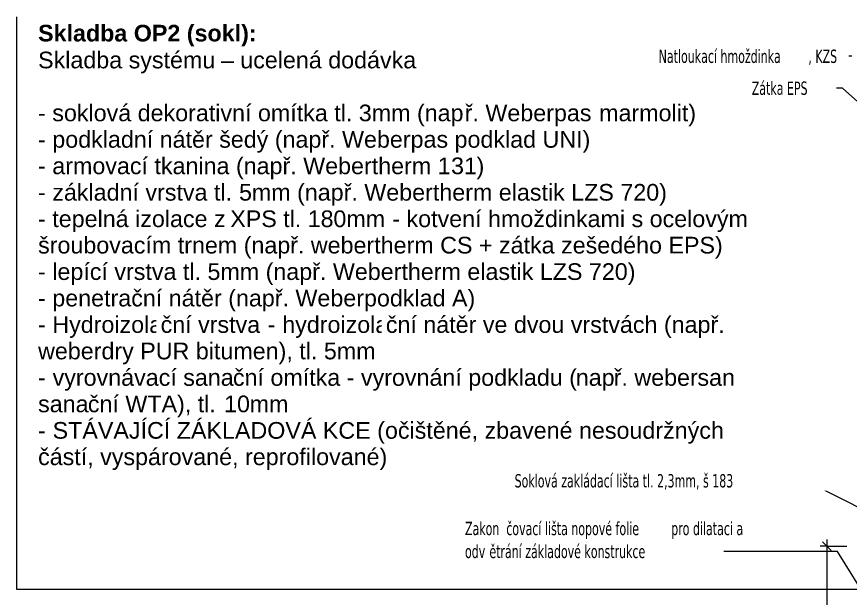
# Model space of a CAD drawing. Header units: millimetres. Extents: x 3130 to 6445, y 930 to 3528.
# Drawn here: x 3194 to 4445, y 2508 to 3380 of the extents above; entities that cross this region are included whole.
import ezdxf

# ---------------------------------------------------------------- set-up
doc = ezdxf.new("R2010")
doc.units = ezdxf.units.MM
for name, color, linetype, lineweight in [('A-ANNO-DIMS', 211, 'Continuous', 9), ('A-ANNO-DIMS-10', 211, 'Continuous', 9), ('A-DETL-THIN', 151, 'Continuous', 18), ('G-ANNO-TEXT', 231, 'Continuous', 9)]:
    doc.layers.add(name, color=color, linetype=linetype, lineweight=lineweight)
doc.styles.add('Arial', font='arial.ttf', dxfattribs={"height": 25})
doc.styles.add('Arial_1', font='arial.ttf', dxfattribs={"width": 0.7, "height": 20})
doc.styles.add('Arial_B', font='arialbd.ttf', dxfattribs={"height": 25})
doc.styles.add('Tahoma', font='tahoma.ttf', dxfattribs={"width": 0.7, "height": 20})
doc.styles.add('Tahoma_B', font='tahomabd.ttf', dxfattribs={"width": 0.7, "height": 20})
doc.dimstyles.new('Vnitřní_-_průhledné_1', dxfattribs={"dimscale": 304.8, "dimtxt": 20.405188, "dimasz": 0.042651, "dimexe": 0.032808, "dimexo": 0.0625, "dimgap": 0.006562, "dimtad": 1, "dimdec": 0, "dimrnd": 5, "dimzin": 0, "dimdsep": 46, "dimtxsty": 'Arial_1', "dimblk1": 'OBLIQUE', "dimblk2": 'OBLIQUE', "dimsah": 1, "dimcen": 0.09, "dimdle": 0.032808, "dimazin": 0, "dimtfac": 1, "dimtdec": 4, "dimtix": 1, "dimtmove": 0, "dimatfit": 3, "dimfxl": 0.098425, "dimfxlon": 1, "dimtvp": 1, "dimtolj": 1, "dimtzin": 0, "dimarcsym": 2})

# ---------------------------------------------------------------- blocks, each defined once
blk = doc.blocks.new('DIMBLOCK7-Sokl - okapový chodník')
at = {"layer": 'A-ANNO-DIMS-10', "lineweight": 18}
for p, q in [((4409.8, 2585.9), (4403.3, 2592.4)), ((4409.8, 2585.9), (4416.3, 2579.4)), ((4409.8, 2285.9), (4403.3, 2292.4)), ((4409.8, 2285.9), (4416.3, 2279.4))]:
    blk.add_line(p, q, dxfattribs=at)
at = {"layer": 'A-ANNO-DIMS-10'}
for p, q in [((4409.8, 2595.9), (4409.8, 2285.9)), ((4409.8, 2585.9), (4399.8, 2585.9)), ((4409.8, 2585.9), (4439.8, 2585.9)), ((4409.8, 2285.9), (4399.8, 2285.9)), ((4409.8, 2285.9), (4439.8, 2285.9))]:
    blk.add_line(p, q, dxfattribs=at)
at = {"layer": 'A-ANNO-DIMS-10', "color": 0, "insert": (4381.8, 2419.9), "char_height": 20, "width": 38.425, "attachment_point": 1, "rotation": 90, "line_spacing_factor": 0.941778, "style": 'Arial_1'}
blk.add_mtext('300', dxfattribs=at)
blk = doc.blocks.new('_Oblique')
at = {"color": 0, "linetype": 'ByBlock', "lineweight": -2}
blk.add_line((-0.5, -0.5), (0.5, 0.5), dxfattribs=at)

msp = doc.modelspace()

# ---------------------------------------------------------------- linework, layer by layer
at = {"layer": 'A-DETL-THIN'}
for p, q in [((3193.8, 2520.9), (3193.8, 3380.2)), ((4881.1, 2520.9), (3193.8, 2520.9))]:
    msp.add_line(p, q, dxfattribs=at)
at = {"layer": 'G-ANNO-TEXT', "color": 10}
for p, q in [((4447.3, 3320.8), (4432.7, 3320.8)), ((4417.6, 3272.9), (4402.5, 3272.9)), ((4432.9, 3272.9), (4417.6, 3272.9)), ((4547.9, 3170.4), (4432.9, 3272.9)), ((4356.4, 2683.9), (4341, 2683.9)), ((4378.2, 2683.9), (4356.4, 2683.9)), ((4564.7, 2589.6), (4378.2, 2683.9)), ((4400.6, 2577.9), (4194.3, 2577.9)), ((4425.8, 2577.9), (4400.6, 2577.9)), ((4569.1, 2345.5), (4425.8, 2577.9))]:
    msp.add_line(p, q, dxfattribs=at)

# ---------------------------------------------------------------- texts
at = {"layer": 'G-ANNO-TEXT', "color": 7, "char_height": 25, "attachment_point": 1, "bg_fill": 3, "box_fill_scale": 1.25, "bg_fill_color": 256, "bg_fill_true_color": 13158600, "bg_fill_transparency": 0}
for s, insert, width, style in [('Skladba OP2 (sokl):', (3225.9, 3368), 396.034, 'Arial_B'), ('- soklová dekorativní omítka tl. 3mm (nap', (3225.9, 3248.3), 776.033, 'Arial')]:
    msp.add_mtext(s, dxfattribs=dict(at, insert=insert, width=width, style=style))
at = {"layer": 'G-ANNO-TEXT', "color": 1, "insert": (3866.6, 2622.3), "char_height": 20, "width": 75.198, "attachment_point": 1, "style": 'Tahoma_B', "bg_fill": 3, "box_fill_scale": 1.25, "bg_fill_color": 256, "bg_fill_true_color": 13158600, "bg_fill_transparency": 0}
msp.add_mtext('Zakon', dxfattribs=at)

# ---------------------------------------------------------------- dimensions: what is measured, and where the dimension line sits
at = {"layer": 'A-ANNO-DIMS'}
dim = msp.add_linear_dim(base=(4409.8, 2285.9), p1=(4439.8, 2585.9), p2=(4439.8, 2285.9), angle=90, dimstyle='Vnitřní_-_průhledné_1', override={"dimpost": '<>', "dimfxl": 300}, dxfattribs=at)
dim.commit()
dim.dimension.update_dxf_attribs({"geometry": 'DIMBLOCK7-Sokl - okapový chodník', "text_midpoint": (4397.6, 2435.9)})

# ---------------------------------------------------------------- next in the draw order: texts
at = {"layer": 'G-ANNO-TEXT', "color": 7, "char_height": 25, "attachment_point": 1, "style": 'Arial', "bg_fill": 3, "box_fill_scale": 1.25, "bg_fill_color": 256, "bg_fill_true_color": 13158600, "bg_fill_transparency": 0}
for s, insert, width in [('Skladba systému ', (3225.9, 3327.7), 332.7), ('ř. Weberpas ', (3866.2, 3248.3), 244.515)]:
    msp.add_mtext(s, dxfattribs=dict(at, insert=insert, width=width))
at = {"layer": 'G-ANNO-TEXT', "color": 1, "char_height": 20, "attachment_point": 1, "style": 'Tahoma_B', "bg_fill": 3, "box_fill_scale": 1.25, "bg_fill_color": 256, "bg_fill_true_color": 13158600, "bg_fill_transparency": 0}
for s, insert, width in [('Natloukací hmoždinka', (4157.3, 3330.8), 272.173), ('Zátka EPS', (4297, 3282.9), 121.776), ('Soklová zakládací lišta tl. 2,3mm, š 183', (3941.1, 2693.9), 478.688), ('čovací lišta nopové folie', (3928.6, 2622.3), 293.498), ('odv', (3866.6, 2587.9), 44.333)]:
    msp.add_mtext(s, dxfattribs=dict(at, insert=insert, width=width))

# ---------------------------------------------------------------- next in the draw order: texts
at = {"layer": 'G-ANNO-TEXT', "color": 7, "char_height": 25, "attachment_point": 1, "style": 'Arial', "bg_fill": 3, "box_fill_scale": 1.25, "bg_fill_color": 256, "bg_fill_true_color": 13158600, "bg_fill_transparency": 0}
for s, insert, width in [('\\fArial|b0|i0|c238|p34|;–', (3500.4, 3327.7), 23.249), ('marmolit)', (4067.9, 3248.3), 177.173)]:
    msp.add_mtext(s, dxfattribs=dict(at, insert=insert, width=width))
at = {"layer": 'G-ANNO-TEXT', "color": 1, "char_height": 20, "attachment_point": 1, "bg_fill": 3, "box_fill_scale": 1.25, "bg_fill_color": 256, "bg_fill_true_color": 13158600, "bg_fill_transparency": 0}
for s, insert, width, style in [(', KZS', (4381.9, 3330.8), 55.557, 'Tahoma'), (' pro dilataci a ', (4170.8, 2622.3), 173.966, 'Tahoma_B')]:
    msp.add_mtext(s, dxfattribs=dict(at, insert=insert, width=width, style=style))

# ---------------------------------------------------------------- next in the draw order: texts
at = {"layer": 'G-ANNO-TEXT', "color": 7, "char_height": 25, "attachment_point": 1, "style": 'Arial', "bg_fill": 3, "box_fill_scale": 1.25, "bg_fill_color": 256, "bg_fill_true_color": 13158600, "bg_fill_transparency": 0}
for s, insert, width in [(' ucelená dodávka ', (3519.6, 3327.7), 340.717), ('- podkladní nátěr šedý (např. Weberpas podklad UNI)', (3225.9, 3208.6), 1002.911)]:
    msp.add_mtext(s, dxfattribs=dict(at, insert=insert, width=width))
at = {"layer": 'G-ANNO-TEXT', "color": 1, "insert": (3903.2, 2587.9), "char_height": 20, "width": 346.81, "attachment_point": 1, "style": 'Tahoma_B', "bg_fill": 3, "box_fill_scale": 1.25, "bg_fill_color": 256, "bg_fill_true_color": 13158600, "bg_fill_transparency": 0}
msp.add_mtext('ětrání základové konstrukce', dxfattribs=at)

# ---------------------------------------------------------------- next in the draw order: texts
at = {"layer": 'G-ANNO-TEXT', "color": 7, "insert": (3225.9, 3168.9), "char_height": 25, "width": 751.181, "attachment_point": 1, "style": 'Arial', "bg_fill": 3, "box_fill_scale": 1.25, "bg_fill_color": 256, "bg_fill_true_color": 13158600, "bg_fill_transparency": 0}
msp.add_mtext('- armovací tkanina (např. Webertherm 1', dxfattribs=at)

# ---------------------------------------------------------------- next in the draw order: texts
at = {"layer": 'G-ANNO-TEXT', "color": 7, "char_height": 25, "attachment_point": 1, "style": 'Arial', "bg_fill": 3, "box_fill_scale": 1.25, "bg_fill_color": 256, "bg_fill_true_color": 13158600, "bg_fill_transparency": 0}
for s, insert, width in [('31', (3845.7, 3168.9), 46.498), ('- základní vrstva tl. ', (3225.9, 3129.2), 365.569)]:
    msp.add_mtext(s, dxfattribs=dict(at, insert=insert, width=width))

# ---------------------------------------------------------------- next in the draw order: texts
for s, insert, width in [('\\fArial|b0|i0|c238|p34|;)', (3884, 3168.9), 14.43), ('\\fArial|b0|i0|c238|p34|;5', (3527.5, 3129.2), 23.249)]:
    msp.add_mtext(s, dxfattribs=dict(at, insert=insert, width=width))

# ---------------------------------------------------------------- next in the draw order: texts
at = {"layer": 'G-ANNO-TEXT', "color": 7, "insert": (3546.7, 3129.2), "char_height": 25, "width": 756.793, "attachment_point": 1, "style": 'Arial', "bg_fill": 3, "box_fill_scale": 1.25, "bg_fill_color": 256, "bg_fill_true_color": 13158600, "bg_fill_transparency": 0}
msp.add_mtext('mm (např. Webertherm elastik LZS 720)', dxfattribs=at)

# ---------------------------------------------------------------- next in the draw order: texts
at = {"layer": 'G-ANNO-TEXT', "color": 7, "insert": (3225.9, 3089.5), "char_height": 25, "width": 349.536, "attachment_point": 1, "style": 'Arial', "bg_fill": 3, "box_fill_scale": 1.25, "bg_fill_color": 256, "bg_fill_true_color": 13158600, "bg_fill_transparency": 0}
msp.add_mtext('- tepelná izolace z\xa0', dxfattribs=at)

# ---------------------------------------------------------------- next in the draw order: texts
at = {"layer": 'G-ANNO-TEXT', "color": 7, "insert": (3514.3, 3089.5), "char_height": 25, "width": 96.203, "attachment_point": 1, "style": 'Arial', "bg_fill": 3, "box_fill_scale": 1.25, "bg_fill_color": 256, "bg_fill_true_color": 13158600, "bg_fill_transparency": 0}
msp.add_mtext('XPS ', dxfattribs=at)

# ---------------------------------------------------------------- next in the draw order: texts
at = {"layer": 'G-ANNO-TEXT', "color": 7, "insert": (3593.7, 3089.5), "char_height": 25, "width": 68.143, "attachment_point": 1, "style": 'Arial', "bg_fill": 3, "box_fill_scale": 1.25, "bg_fill_color": 256, "bg_fill_true_color": 13158600, "bg_fill_transparency": 0}
msp.add_mtext('tl. 1', dxfattribs=at)

# ---------------------------------------------------------------- next in the draw order: texts
at = {"layer": 'G-ANNO-TEXT', "color": 7, "insert": (3649.9, 3089.5), "char_height": 25, "width": 23.249, "attachment_point": 1, "style": 'Arial', "bg_fill": 3, "box_fill_scale": 1.25, "bg_fill_color": 256, "bg_fill_true_color": 13158600, "bg_fill_transparency": 0}
msp.add_mtext('\\fArial|b0|i0|c238|p34|;8', dxfattribs=at)

# ---------------------------------------------------------------- next in the draw order: texts
at = {"layer": 'G-ANNO-TEXT', "color": 7, "insert": (3669.1, 3089.5), "char_height": 25, "width": 95.401, "attachment_point": 1, "style": 'Arial', "bg_fill": 3, "box_fill_scale": 1.25, "bg_fill_color": 256, "bg_fill_true_color": 13158600, "bg_fill_transparency": 0}
msp.add_mtext('0mm', dxfattribs=at)

# ---------------------------------------------------------------- next in the draw order: texts
at = {"layer": 'G-ANNO-TEXT', "color": 7, "char_height": 25, "attachment_point": 1, "style": 'Arial', "bg_fill": 3, "box_fill_scale": 1.25, "bg_fill_color": 256, "bg_fill_true_color": 13158600, "bg_fill_transparency": 0}
for s, insert, width in [(' - kotvení hmoždinkami s ocelovým ', (3747.8, 3089.5), 671.012), ('šroubovacím trnem (nap', (3225.9, 3049.9), 458.565)]:
    msp.add_mtext(s, dxfattribs=dict(at, insert=insert, width=width))

# ---------------------------------------------------------------- next in the draw order: texts
at = {"layer": 'G-ANNO-TEXT', "color": 7, "insert": (3604.2, 3049.9), "char_height": 25, "width": 784.852, "attachment_point": 1, "style": 'Arial', "bg_fill": 3, "box_fill_scale": 1.25, "bg_fill_color": 256, "bg_fill_true_color": 13158600, "bg_fill_transparency": 0}
msp.add_mtext('ř. webertherm CS + zátka zešedého EPS)', dxfattribs=at)

# ---------------------------------------------------------------- next in the draw order: texts
at = {"layer": 'G-ANNO-TEXT', "color": 7, "insert": (3225.9, 3010.2), "char_height": 25, "width": 1091.097, "attachment_point": 1, "style": 'Arial', "bg_fill": 3, "box_fill_scale": 1.25, "bg_fill_color": 256, "bg_fill_true_color": 13158600, "bg_fill_transparency": 0}
msp.add_mtext('- lepící vrstva tl. 5mm (např. Webertherm elastik LZS 720)', dxfattribs=at)

# ---------------------------------------------------------------- next in the draw order: texts
at = {"layer": 'G-ANNO-TEXT', "color": 7, "insert": (3225.9, 2970.5), "char_height": 25, "width": 792.869, "attachment_point": 1, "style": 'Arial', "bg_fill": 3, "box_fill_scale": 1.25, "bg_fill_color": 256, "bg_fill_true_color": 13158600, "bg_fill_transparency": 0}
msp.add_mtext('- penetrační nátěr (např. Weberpodklad A)', dxfattribs=at)

# ---------------------------------------------------------------- next in the draw order: texts
at = {"layer": 'G-ANNO-TEXT', "color": 7, "insert": (3225.9, 2930.8), "char_height": 25, "width": 222.869, "attachment_point": 1, "style": 'Arial', "bg_fill": 3, "box_fill_scale": 1.25, "bg_fill_color": 256, "bg_fill_true_color": 13158600, "bg_fill_transparency": 0}
msp.add_mtext('- Hydroizola', dxfattribs=at)

# ---------------------------------------------------------------- next in the draw order: texts
at = {"layer": 'G-ANNO-TEXT', "color": 7, "insert": (3409.8, 2930.8), "char_height": 25, "width": 68.143, "attachment_point": 1, "style": 'Arial', "bg_fill": 3, "box_fill_scale": 1.25, "bg_fill_color": 256, "bg_fill_true_color": 13158600, "bg_fill_transparency": 0}
msp.add_mtext('ční ', dxfattribs=at)

# ---------------------------------------------------------------- next in the draw order: texts
at = {"layer": 'G-ANNO-TEXT', "color": 7, "insert": (3466, 2930.8), "char_height": 25, "width": 126.667, "attachment_point": 1, "style": 'Arial', "bg_fill": 3, "box_fill_scale": 1.25, "bg_fill_color": 256, "bg_fill_true_color": 13158600, "bg_fill_transparency": 0}
msp.add_mtext('vrstva ', dxfattribs=at)

# ---------------------------------------------------------------- next in the draw order: texts
at = {"layer": 'G-ANNO-TEXT', "color": 7, "insert": (3570.5, 2930.8), "char_height": 25, "width": 26.456, "attachment_point": 1, "style": 'Arial', "bg_fill": 3, "box_fill_scale": 1.25, "bg_fill_color": 256, "bg_fill_true_color": 13158600, "bg_fill_transparency": 0}
msp.add_mtext('- ', dxfattribs=at)

# ---------------------------------------------------------------- next in the draw order: texts
at = {"layer": 'G-ANNO-TEXT', "color": 7, "insert": (3592.3, 2930.8), "char_height": 25, "width": 188.397, "attachment_point": 1, "style": 'Arial', "bg_fill": 3, "box_fill_scale": 1.25, "bg_fill_color": 256, "bg_fill_true_color": 13158600, "bg_fill_transparency": 0}
msp.add_mtext('hydroizola', dxfattribs=at)

# ---------------------------------------------------------------- next in the draw order: texts
at = {"layer": 'G-ANNO-TEXT', "color": 7, "insert": (3747.8, 2930.8), "char_height": 25, "width": 627.721, "attachment_point": 1, "style": 'Arial', "bg_fill": 3, "box_fill_scale": 1.25, "bg_fill_color": 256, "bg_fill_true_color": 13158600, "bg_fill_transparency": 0}
msp.add_mtext('ční nátěr ve dvou vrstvách (např. ', dxfattribs=at)

# ---------------------------------------------------------------- next in the draw order: texts
at = {"layer": 'G-ANNO-TEXT', "color": 7, "insert": (3225.9, 2891.1), "char_height": 25, "width": 611.688, "attachment_point": 1, "style": 'Arial', "bg_fill": 3, "box_fill_scale": 1.25, "bg_fill_color": 256, "bg_fill_true_color": 13158600, "bg_fill_transparency": 0}
msp.add_mtext('weberdry PUR bitumen), tl. 5mm', dxfattribs=at)

# ---------------------------------------------------------------- next in the draw order: texts
at = {"layer": 'G-ANNO-TEXT', "color": 7, "insert": (3225.9, 2851.4), "char_height": 25, "width": 26.456, "attachment_point": 1, "style": 'Arial', "bg_fill": 3, "box_fill_scale": 1.25, "bg_fill_color": 256, "bg_fill_true_color": 13158600, "bg_fill_transparency": 0}
msp.add_mtext('- ', dxfattribs=at)

# ---------------------------------------------------------------- next in the draw order: texts
at = {"layer": 'G-ANNO-TEXT', "color": 7, "insert": (3247.7, 2851.4), "char_height": 25, "width": 327.89, "attachment_point": 1, "style": 'Arial', "bg_fill": 3, "box_fill_scale": 1.25, "bg_fill_color": 256, "bg_fill_true_color": 13158600, "bg_fill_transparency": 0}
msp.add_mtext('vyrovnávací sana', dxfattribs=at)

# ---------------------------------------------------------------- next in the draw order: texts
at = {"layer": 'G-ANNO-TEXT', "color": 7, "char_height": 25, "attachment_point": 1, "style": 'Arial', "bg_fill": 3, "box_fill_scale": 1.25, "bg_fill_color": 256, "bg_fill_true_color": 13158600, "bg_fill_transparency": 0}
for s, insert, width in [('ční omítka - vyrovnání podkladu (', (3518.3, 2851.4), 623.713), ('sana', (3225.9, 2811.7), 90.591)]:
    msp.add_mtext(s, dxfattribs=dict(at, insert=insert, width=width))

# ---------------------------------------------------------------- next in the draw order: texts
for s, insert, width in [('nap', (4032.9, 2851.4), 68.945), ('ční WTA), tl. ', (3300.6, 2811.7), 247.721), ('- ', (3225.9, 2772), 26.456)]:
    msp.add_mtext(s, dxfattribs=dict(at, insert=insert, width=width))

# ---------------------------------------------------------------- next in the draw order: texts
for s, insert, width in [('ř. weber', (4089.8, 2851.4), 152.321), ('10', (3505, 2811.7), 46.498)]:
    msp.add_mtext(s, dxfattribs=dict(at, insert=insert, width=width))

# ---------------------------------------------------------------- next in the draw order: texts
for s, insert, width in [('san ', (4215.4, 2851.4), 79.367), ('mm', (3543.4, 2811.7), 72.152)]:
    msp.add_mtext(s, dxfattribs=dict(at, insert=insert, width=width))

# ---------------------------------------------------------------- next in the draw order: texts
at = {"layer": 'G-ANNO-TEXT', "color": 7, "insert": (3247.7, 2772), "char_height": 25, "width": 604.472, "attachment_point": 1, "style": 'Arial', "bg_fill": 3, "box_fill_scale": 1.25, "bg_fill_color": 256, "bg_fill_true_color": 13158600, "bg_fill_transparency": 0}
msp.add_mtext('STÁVAJÍCÍ ZÁKLADOVÁ KCE (', dxfattribs=at)

# ---------------------------------------------------------------- next in the draw order: texts
at = {"layer": 'G-ANNO-TEXT', "color": 7, "insert": (3746.5, 2772), "char_height": 25, "width": 622.11, "attachment_point": 1, "style": 'Arial', "bg_fill": 3, "box_fill_scale": 1.25, "bg_fill_color": 256, "bg_fill_true_color": 13158600, "bg_fill_transparency": 0}
msp.add_mtext('očištěné, zbavené nesoudržných ', dxfattribs=at)

# ---------------------------------------------------------------- next in the draw order: texts
at = {"layer": 'G-ANNO-TEXT', "color": 7, "insert": (3225.9, 2732.4), "char_height": 25, "width": 633.333, "attachment_point": 1, "style": 'Arial', "bg_fill": 3, "box_fill_scale": 1.25, "bg_fill_color": 256, "bg_fill_true_color": 13158600, "bg_fill_transparency": 0}
msp.add_mtext('částí, vyspárované, reprofilované)', dxfattribs=at)

doc.saveas('drawing.dxf')
